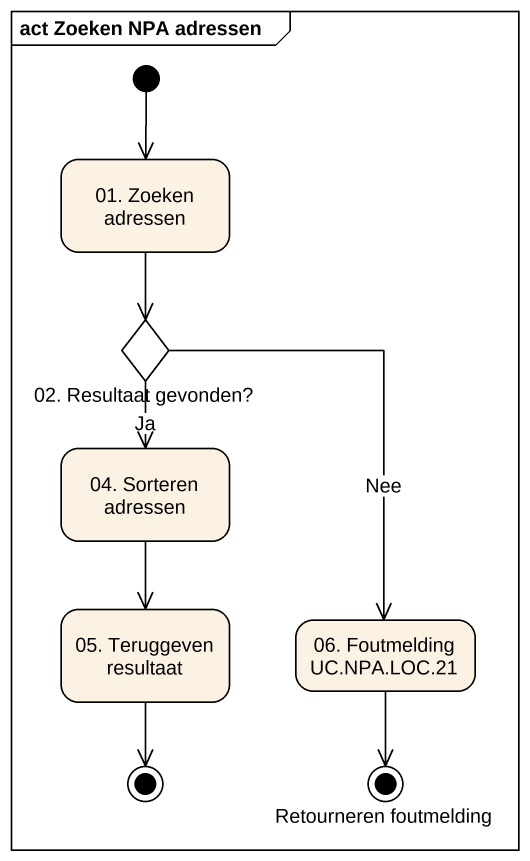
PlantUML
@startuml
mainframe act Zoeken NPA adressen
hide empty description
state "01. Zoeken adressen" as s01_Zoeken_adressen
state "02. Resultaat gevonden?" as c02_Resultaat_gevonden <<choice>>
state "04. Sorteren adressen" as s04_Sorteren_adressen
state "05. Teruggeven resultaat" as s05_Teruggeven_resultaat
state "06. Foutmelding UC.NPA.LOC.21" as s06_Foutmelding_UC_NPA_LOC_21
state final1 <<end>>
state "Retourneren foutmelding" as Retourneren_foutmelding <<end>>
[*] --> s01_Zoeken_adressen
s01_Zoeken_adressen --> c02_Resultaat_gevonden
c02_Resultaat_gevonden --> s04_Sorteren_adressen : Ja
c02_Resultaat_gevonden --> s06_Foutmelding_UC_NPA_LOC_21 : Nee
s04_Sorteren_adressen --> s05_Teruggeven_resultaat
s05_Teruggeven_resultaat --> final1
s06_Foutmelding_UC_NPA_LOC_21 --> Retourneren_foutmelding
@enduml
